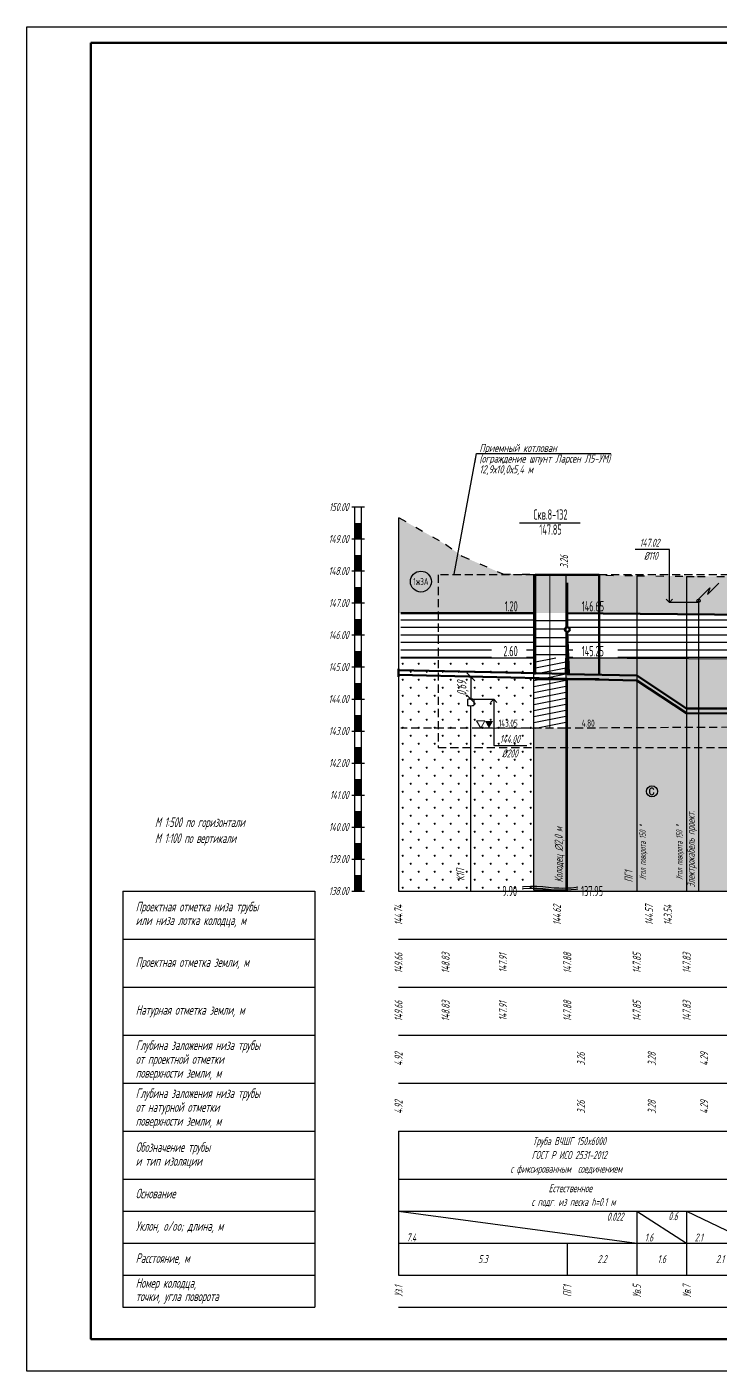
# Model space of a CAD drawing. Header units: metres. Extents: x -30 to 2050, y -904 to 400.
# Drawn here: x -30 to 186.6, y -467.1 to -47.1 of the extents above; entities that cross this region are included whole.
import ezdxf
from ezdxf import colors
from ezdxf.entities.mleader import LeaderData, LeaderLine
from ezdxf.enums import TextEntityAlignment as Align
from ezdxf.math import Vec2, Vec3

# ---------------------------------------------------------------- set-up
doc = ezdxf.new("R2010")
doc.units = ezdxf.units.M
doc.header["$LTSCALE"] = 0.2
doc.linetypes.add('ACAD_ISO03W100', pattern=[30, 12, -18])
doc.linetypes.add('штриховая', pattern=[19.05, 12.7, -6.35])
for name, color, linetype in [('Линейка', 7, 'Continuous'), ('МГТ_ИГ_Геология', 252, 'Continuous'), ('Примыкания', 7, 'Continuous'), ('Таблица', 7, 'Continuous'), ('Трубы', 7, 'Continuous'), ('Узлы', 7, 'Continuous'), ('Футляры', 7, 'Continuous'), ('Чёрная земля', 7, 'ACAD_ISO03W100')]:
    doc.layers.add(name, color=color, linetype=linetype)
doc.layers.add('МГТ_НВК_В1_выноски', color=7, linetype='Continuous', lineweight=30)
doc.layers.add('МГТ_НВК_котлованы', color=7, linetype='Continuous', lineweight=30)
doc.styles.get("Standard").update_dxf_attribs({"font": 'SPDS.shx', "width": 0.7, "oblique": 15, "height": 3})
doc.styles.add('Стиль Simplex', font='simplex.shx')
doc.dimstyles.new('ISO-25', dxfattribs={"dimtxt": 2.5, "dimasz": 2.5, "dimexe": 1.25, "dimexo": 0.625, "dimtad": 1, "dimtxsty": 'Standard', "dimcen": 2.5, "dimadec": 0, "dimazin": 0, "dimtfac": 1, "dimtmove": 0, "dimatfit": 3, "dimfxl": 1, "dimarcsym": 0})
pattern_1 = [(225, (-1230.1972, -412.5592), (3e-16, -3), [2.1213, -2.1213407]), (315, (-1231.6972, -411.0592), (3, 0), [2.1213, -2.1213407]), (45, (-1233.1972, -412.5592), (0, 3), [2.1213, -2.1213407]), (135, (-1231.6972, -414.0592), (-3, 3e-16), [2.1213, -2.1213407])]

# ---------------------------------------------------------------- blocks, each defined once
blk = doc.blocks.new('_OBLIQUE')
at = {"color": 0, "linetype": 'ByBlock', "lineweight": -2}
blk.add_line((0.5, 0.5), (-0.5, -0.5), dxfattribs=at)
blk = doc.blocks.new('*D103')
at = {"layer": 'Defpoints', "color": 0, "transparency": 16777216}
for p in [(108.64, -250.21), (108.64, -257.15), (108.64, -257.15)]:
    blk.add_point(p, dxfattribs=at)
at = {"layer": 'Примыкания', "color": 0, "lineweight": -2, "transparency": 16777216}
for p, q in [((108.64, -250.21), (108.64, -257.15)), ((109.26, -250.21), (109.89, -250.21)), ((109.26, -257.15), (109.89, -257.15))]:
    blk.add_line(p, q, dxfattribs=at)
at = {"layer": 'Примыкания', "color": 0, "lineweight": -2, "transparency": 16777216, "xscale": 2.5, "yscale": 2.5, "zscale": 2.5}
for p, rotation in [((108.64, -250.21), 90), ((108.64, -257.15), 270)]:
    blk.add_blockref('_OBLIQUE', p, dxfattribs=dict(at, rotation=rotation))
at = {"layer": 'Примыкания', "color": 0, "transparency": 16777216, "insert": (106.17, -253.75), "char_height": 3, "width": 5.8875, "attachment_point": 5, "rotation": 90}
blk.add_mtext('0,69', dxfattribs=at)
blk = doc.blocks.new('DN')
at = {"linetype": 'Continuous', "lineweight": 30, "flags": 128}
for points in [[(-0.126, -0.007), (-0.117, -0.002), (-0.073, 0.011), (-0.033, 0.011), (0.003, 0), (0.02, -0.007), (0.039, -0.019), (0.074, -0.037), (0.103, -0.043), (0.125, -0.048), (0.151, -0.043), (0.18, -0.036), (0.213, -0.019), (0.223, -0.012)], [(-0.126, -0.068), (-0.117, -0.063), (-0.073, -0.05), (-0.033, -0.05), (0.003, -0.059), (0.02, -0.067), (0.039, -0.079), (0.074, -0.098), (0.103, -0.103), (0.125, -0.108), (0.151, -0.103), (0.18, -0.095), (0.213, -0.079), (0.223, -0.072)]]:
    blk.add_lwpolyline(points, dxfattribs=at)
blk = doc.blocks.new('ЭС')
for p, q in [((2266.78, -485.26), (2270.31, -481.72)), ((2269.61, -483.84), (2273.14, -480.31)), ((2270.31, -481.72), (2269.61, -483.84))]:
    blk.add_line(p, q)
blk.add_circle((2266.78, -485.76), 0.5)
blk = doc.blocks.new('круг1_-26_3_-64_')
at = {"layer": 'МГТ_ИГ_Геология', "true_color": 0xffffff}
blk.add_hatch(color=7, dxfattribs=at).paths.add_polyline_path([(-0.327, 0, 1), (0.327, 0, 1)])
at = {"color": 7, "lineweight": 25}
blk.add_circle((0, 0), 0.327, dxfattribs=at)
at = {"color": 7, "lineweight": 20, "style": 'Стиль Simplex', "width": 0.590909}
blk.add_text('1ж3А', height=0.22, dxfattribs=at).set_placement((0, 0), align=Align.MIDDLE_CENTER)
blk = doc.blocks.new('CCE')
at = {"layer": 'МГТ_ИГ_Геология', "flags": 128}
blk.add_lwpolyline([(0.238, 0.049), (0.229, 0.075), (0.212, 0.091), (0.196, 0.103), (0.17, 0.107), (0.147, 0.103), (0.131, 0.093), (0.119, 0.084), (0.112, 0.068), (0.103, 0.049), (0.096, 0.035), (0.096, 0.014), (0.096, -0.005), (0.096, -0.023), (0.1, -0.04), (0.114, -0.063), (0.131, -0.084), (0.142, -0.091), (0.168, -0.098), (0.191, -0.096), (0.203, -0.091), (0.226, -0.07), (0.233, -0.049), (0.238, -0.04), (0.238, -0.033)], dxfattribs=at)
at = {"layer": 'МГТ_ИГ_Геология'}
blk.add_circle((0.178, 0.004), 0.173, dxfattribs=at)

msp = doc.modelspace()

# ---------------------------------------------------------------- hatches: boundary and pattern name
at = {"layer": 'МГТ_ИГ_Геология'}
h = msp.add_hatch(dxfattribs=at)
h.set_pattern_fill('GR24', color=251, scale=10, style=0, pattern_type=2)
h.set_pattern_definition(pattern_1)
h.paths.add_polyline_path([(706.4486, -221.91451), (706.4486, -224.76736), (696.4486, -224.91451), (696.4486, -221.91451)], flags=16)
h.paths.add_polyline_path([(584.94375, -234.78551), (584.94375, -224.71408), (588.11605, -224.71978), (588.11605, -234.78551)], flags=16)
h.paths.add_polyline_path([(584.94375, -234.78551), (580.03961, -234.78551), (633.11661, -235.66988), (695.89562, -236.90365), (696.4486, -236.90365), (696.4486, -224.91451), (706.4486, -224.76736), (706.4486, -236.90365), (854.23801, -243.66283), (917.66323, -246.55893), (973.32773, -249.10067), (1013.9845, -250.95713), (1071.58044, -253.58705), (1118.15631, -255.71379), (1155.62256, -257.24526), (1226.45163, -257.24526), (1226.45163, -237.87847), (1226.45163, -216.52603), (1218.70995, -215.31427), (1156.41693, -217.42874), (1154.18924, -212.4663), (1058.25027, -213.73475), (1054.25289, -220.87698), (888.12731, -221.70189), (710.55142, -221.91451), (532.66217, -221.58195), (481.55319, -223.46726), (387.63265, -221.62498), (325.97483, -219.91886), (221.49045, -219.03785), (160.53736, -218.59062), (118.69829, -218.03034), (112.32572, -215.26064), (105.95315, -212.49093), (101.84398, -209.53848), (97.50919, -206.90005), (86.09428, -200.47309), (86.09428, -230.251), (138.82812, -230.24852), (181.06078, -230.6847), (230.96196, -231.20008), (292.01074, -231.8306), (361.86888, -232.5521), (451.92275, -233.48218), (509.54463, -234.0773), (578.11605, -234.76618), (578.11605, -224.7018), (584.94375, -224.71408)])
h = msp.add_hatch(dxfattribs=at)
h.set_pattern_fill('GR24', color=251, scale=10, style=0, pattern_type=2)
h.set_pattern_definition(pattern_1)
h.paths.add_polyline_path([(111.21964, -204.12525), (116.28155, -204.12525)], flags=17)
h = msp.add_hatch(dxfattribs=at)
h.set_pattern_fill('GR07', color=251, scale=10, style=0, pattern_type=2)
h.set_pattern_definition([(0, (-370.202, 33.6155), (0, 7), [81.65, 0]), (0, (-370.202, 35.9455), (0, 7), [81.65, 0]), (0, (-370.202, 38.2855), (0, 7), [81.65, 0])])
h.paths.add_polyline_path([(128.34405, -230.24352), (86.82408, -230.24352), (86.82408, -244.24352), (128.34405, -244.24352)])
h.paths.add_polyline_path([(578.11605, -234.78551), (138.34405, -230.24352), (138.34405, -244.24352), (578.11605, -246.78551)])
edge = h.paths.add_edge_path(flags=16)
edge.add_ellipse((358.23005, -239.03725), major_axis=(0, -3.27292), ratio=0.094871117, start_angle=0, end_angle=360)
h.paths.add_polyline_path([(696.4486, -236.91451), (588.11605, -234.78551), (588.11605, -246.78551), (696.4486, -251.91451)])
h.paths.add_polyline_path([(609.46605, -240.53551), (601.76605, -240.53551), (601.76605, -239.03551), (609.46605, -239.03551)], flags=16)
edge = h.paths.add_edge_path(flags=16)
edge.add_ellipse((678.28248, -244.94177), major_axis=(-2.21584, 0), ratio=0.2, start_angle=0, end_angle=360)
edge = h.paths.add_edge_path(flags=16)
edge.add_ellipse((861.15512, -246.62979), major_axis=(0, -3.27292), ratio=0.023551238, start_angle=0, end_angle=360)
h.paths.add_polyline_path([(727.7986, -239.66451), (720.0986, -239.66451), (720.0986, -238.16451), (727.7986, -238.16451)], flags=16)
h.paths.add_polyline_path([(115.10345, -244.29352), (126.09405, -244.29352), (126.09405, -239.78953), (115.10345, -239.78953)])
h.paths.add_polyline_path([(348.05148, -240.68725), (348.05148, -237.38725)], flags=16)
h.paths.add_polyline_path([(140.59405, -244.29352), (154.64843, -244.29352), (154.64843, -239.68517), (140.59405, -239.68517)], flags=17)
h.paths.add_polyline_path([(564.76884, -246.83551), (575.86605, -246.83551), (575.86605, -242.53468), (564.76884, -242.53468)])
h.paths.add_polyline_path([(668.1039, -246.59177), (668.1039, -243.29177)], flags=16)
h.paths.add_polyline_path([(684.45043, -251.96451), (694.1986, -251.96451), (694.1986, -247.70886), (684.45043, -247.70886)])
h.paths.add_polyline_path([(850.97655, -248.27979), (850.97655, -244.97979)], flags=16)
h.paths.add_polyline_path([(708.6986, -251.96451), (721.37999, -251.96451), (721.37999, -247.17309), (708.6986, -247.17309)], flags=17)
h.paths.add_polyline_path([(1040.53306, -252.16938), (706.4486, -236.91451), (706.4486, -251.91451)])
h.paths.add_polyline_path([(388.0223, -237.47327), (401.46475, -237.47327), (401.46475, -242.76789), (388.0223, -242.76789)], flags=16)
h.paths.add_polyline_path([(412.7451, -241.0087), (412.36334, -241.0087), (417.52417, -237.15661), (417.90593, -237.15661)], flags=16)
h.paths.add_polyline_path([(736.61404, -242.95802), (750.05649, -242.95802), (750.05649, -248.25263), (736.61404, -248.25263)], flags=16)
h.paths.add_polyline_path([(747.42927, -247.30505), (747.47608, -247.30505), (752.6369, -243.45296), (752.5901, -243.45296)], flags=16)
h = msp.add_hatch(dxfattribs=at)
h.set_pattern_fill('CONSIST', color=251, scale=0.84, angle=-44.999962, style=0, pattern_type=2)
h.set_pattern_definition([(8e-06, (104.2164, -1696.7435), (-9e-06, 2.667), [])])
h.paths.add_polyline_path([(128.34405, -230.24352), (138.34405, -230.24352), (138.34405, -244.24352), (128.34405, -244.24352)])
h = msp.add_hatch(dxfattribs=at)
h.set_pattern_fill('GR28', color=251, scale=10, style=0, pattern_type=2)
h.set_pattern_definition([(90, (-342.7085, -26.145), (-2.5, 2.5), [0.11, -4.89]), (45, (-342.7085, -26.035), (-2.5, 2.5), [0.113137, -3.422397]), (0, (-342.6285, -25.955), (2.5, 2.5), [0.11, -4.89]), (315, (-342.5185, -25.955), (2.5, 2.5), [0.113137, -3.422397]), (90, (-342.4385, -26.145), (-2.5, 2.5), [0.11, -4.89]), (45, (-342.5185, -26.225), (-2.5, 2.5), [0.113137, -3.422397]), (0, (-342.6285, -26.225), (2.5, 2.5), [0.11, -4.89]), (315, (-342.7085, -26.145), (2.5, 2.5), [0.113137, -3.422397])])
h.paths.add_polyline_path([(128.34405, -244.24352), (86.09428, -244.39972), (86.09428, -317.11285), (115.46232, -317.11285), (128.34405, -317.11285)])
h = msp.add_hatch(dxfattribs=at)
h.set_pattern_fill('CONSIST', color=251, scale=0.42, style=0, pattern_type=2)
h.set_pattern_definition([(11.30993, (133.344, -1696.7435), (-4.7146345, 0.942927), [])])
h.paths.add_polyline_path([(128.34405, -244.24352), (138.34405, -244.24352), (138.34405, -266.24352), (128.34405, -266.24352)])
h = msp.add_hatch(dxfattribs=at)
h.set_pattern_fill('GR28', color=251, scale=10, style=0, pattern_type=2)
h.set_pattern_definition([(90, (-290.4587, -25.9883), (-2.5, 2.5), [0.11, -4.89]), (45, (-290.4587, -25.8783), (-2.5, 2.5), [0.113137, -3.422397]), (0, (-290.3787, -25.7983), (2.5, 2.5), [0.11, -4.89]), (315, (-290.2687, -25.7983), (2.5, 2.5), [0.113137, -3.422397]), (90, (-290.1887, -25.9883), (-2.5, 2.5), [0.11, -4.89]), (45, (-290.2687, -26.0683), (-2.5, 2.5), [0.113137, -3.422397]), (0, (-290.3787, -26.0683), (2.5, 2.5), [0.11, -4.89]), (315, (-290.4587, -25.9883), (2.5, 2.5), [0.113137, -3.422397])])
h.paths.add_polyline_path([(331.61657, -245.36068), (331.61325, -250.85385), (332.50587, -255.69784), (334.21187, -259.96946), (336.64866, -263.74552), (339.73364, -267.10283), (347.15514, -272.62714), (354.48946, -276.65), (365.01617, -281.32848), (377.37768, -285.65341), (393.21001, -289.99105), (414.94375, -294.5959), (437.96306, -298.10011), (485.98321, -303.05346), (528.3981, -306.39181), (578.11605, -309.78551), (578.11605, -317.11285), (138.82812, -317.11285), (138.34405, -244.24352), (197.00891, -244.58262), (263.39354, -244.96634)])
at = {"layer": 'МГТ_ИГ_Геология', "true_color": 0x0000ff}
msp.add_hatch(color=5, dxfattribs=at).paths.add_polyline_path([(114.37695, -266.24352), (113.07695, -263.94352), (115.67695, -263.94352)])
at = {"layer": 'МГТ_ИГ_Геология'}
msp.add_hatch(color=251, dxfattribs=at).paths.add_polyline_path([(128.34405, -316.85843), (138.34405, -316.75573), (138.34405, -266.24352), (128.34405, -266.24352)])

# ---------------------------------------------------------------- linework, layer by layer
at = {"layer": 'Линейка'}
for p, q in [((71.5, -197.11285), (75.5, -197.11285)), ((72.5, -317.11285), (72.5, -197.11285)), ((74.5, -317.11285), (74.5, -197.11285)), ((71.5, -207.11285), (75.5, -207.11285)), ((71.5, -217.11285), (75.5, -217.11285)), ((71.5, -227.11285), (75.5, -227.11285)), ((71.5, -237.11285), (75.5, -237.11285)), ((71.5, -247.11285), (75.5, -247.11285)), ((71.5, -257.11285), (75.5, -257.11285)), ((71.5, -267.11285), (75.5, -267.11285)), ((71.5, -277.11285), (75.5, -277.11285)), ((71.5, -287.11285), (75.5, -287.11285)), ((71.5, -297.11285), (75.5, -297.11285)), ((71.5, -307.11285), (75.5, -307.11285)), ((71.5, -317.11285), (75.5, -317.11285)), ((72.5, -317.11285), (74.5, -317.11285))]:
    msp.add_line(p, q, dxfattribs=at)
for points in [[(72.5, -207.11285), (72.5, -202.11285), (74.5, -207.11285), (74.5, -202.11285)], [(72.5, -217.11285), (72.5, -212.11285), (74.5, -217.11285), (74.5, -212.11285)], [(72.5, -227.11285), (72.5, -222.11285), (74.5, -227.11285), (74.5, -222.11285)], [(72.5, -237.11285), (72.5, -232.11285), (74.5, -237.11285), (74.5, -232.11285)], [(72.5, -247.11285), (72.5, -242.11285), (74.5, -247.11285), (74.5, -242.11285)], [(72.5, -257.11285), (72.5, -252.11285), (74.5, -257.11285), (74.5, -252.11285)], [(72.5, -267.11285), (72.5, -262.11285), (74.5, -267.11285), (74.5, -262.11285)], [(72.5, -277.11285), (72.5, -272.11285), (74.5, -277.11285), (74.5, -272.11285)], [(72.5, -287.11285), (72.5, -282.11285), (74.5, -287.11285), (74.5, -282.11285)], [(72.5, -297.11285), (72.5, -292.11285), (74.5, -297.11285), (74.5, -292.11285)], [(72.5, -307.11285), (72.5, -302.11285), (74.5, -307.11285), (74.5, -302.11285)], [(72.5, -317.11285), (72.5, -312.11285), (74.5, -317.11285), (74.5, -312.11285)]]:
    msp.add_solid(points, dxfattribs=at)
at = {"layer": 'МГТ_ИГ_Геология', "lineweight": 25}
msp.add_line((123.86591, -202.06899), (142.82837, -202.06899), dxfattribs=at)
at = {"layer": 'МГТ_ИГ_Геология', "linetype": 'Continuous', "lineweight": 25}
for p, q in [((128.34405, -218.24352), (138.34405, -218.24352)), ((128.34405, -316.85843), (128.34405, -218.24352)), ((138.34405, -218.24352), (138.34405, -316.85843)), ((86.82408, -244.24352), (128.34405, -244.24352)), ((93.34405, -244.24352), (128.34405, -244.24352)), ((138.34405, -244.24352), (578.11605, -246.78551)), ((138.34405, -244.24352), (173.34405, -244.24352)), ((138.34405, -316.85843), (128.34405, -316.85843))]:
    msp.add_line(p, q, dxfattribs=at)
at = {"layer": 'МГТ_ИГ_Геология', "linetype": 'Continuous', "lineweight": 0}
msp.add_line((133.34405, -218.24352), (133.34405, -266.24352), dxfattribs=at)
at = {"layer": 'МГТ_ИГ_Геология', "lineweight": 50}
for p, q in [((86.82408, -230.24352), (128.34405, -230.24352)), ((138.34405, -230.24352), (578.11605, -234.78551))]:
    msp.add_line(p, q, dxfattribs=at)
at = {"layer": 'МГТ_ИГ_Геология', "color": 5, "linetype": 'штриховая', "lineweight": 30}
for p, q in [((578.11605, -263.78551), (138.34405, -266.24352)), ((138.34405, -266.24352), (86.82408, -266.24352))]:
    msp.add_line(p, q, dxfattribs=at)
at = {"layer": 'МГТ_ИГ_Геология', "color": 5, "linetype": 'Continuous', "lineweight": 0, "true_color": 0x0000ff, "flags": 128}
msp.add_lwpolyline([(109.72695, -266.24352), (128.34405, -266.24352), (111.77695, -266.24352), (110.47695, -263.94352), (113.07695, -263.94352), (111.77695, -266.24352)], dxfattribs=at)
at = {"layer": 'МГТ_НВК_В1_выноски', "color": 34, "linetype": 'штриховая'}
for p, q in [((98.45365, -218.30566), (98.45365, -272.30566)), ((227.45365, -218.30566), (98.45365, -218.30566)), ((98.45365, -272.30566), (227.45365, -272.30566))]:
    msp.add_line(p, q, dxfattribs=at)
at = {"layer": 'Примыкания', "color": 0}
for p, q in [((170.72492, -210.4355), (159.99658, -210.4355)), ((170.72492, -226.91324), (170.72492, -210.4355)), ((179.93185, -226.91324), (170.72492, -226.91324)), ((108.63707, -257.15462), (115.82673, -257.15462)), ((115.82673, -257.15462), (115.82673, -271.62849)), ((115.82673, -271.62849), (126.18479, -271.62849))]:
    msp.add_line(p, q, dxfattribs=at)
at = {"layer": 'Примыкания'}
for p, q in [((107.61107, -257.35982), (107.61107, -259.00142)), ((109.66307, -257.35982), (109.66307, -259.00142))]:
    msp.add_line(p, q, dxfattribs=at)
at = {"layer": 'Примыкания', "color": 0, "flags": 128}
for points in [[(169.72492, -225.91324), (170.72492, -226.91324), (171.72492, -225.91324)], [(116.82673, -258.15462), (115.82673, -257.15462), (114.82673, -258.15462)]]:
    msp.add_lwpolyline(points, dxfattribs=at)
at = {"layer": 'Примыкания'}
for centre, start_param, end_param in [((108.63707, -257.35982), 3.141592654, 6.283185307), ((108.63707, -259.00142), 0, 3.141592654)]:
    msp.add_ellipse(centre, major_axis=(-1.026, 0), ratio=0.2, start_param=start_param, end_param=end_param, dxfattribs=at)
at = {"layer": 'Таблица'}
for p, q in [((0, -317.11285), (60, -317.11285)), ((0, -317.11285), (0, -397.11285)), ((0, -317.11285), (0, -447.11285)), ((60, -317.11285), (60, -332.11285)), ((86.09428, -317.11285), (1226.45163, -317.11285)), ((0, -332.11285), (60, -332.11285)), ((60, -332.11285), (60, -347.11285)), ((86.09428, -332.11285), (1226.45163, -332.11285)), ((0, -347.11285), (60, -347.11285)), ((0, -347.11285), (60, -347.11285)), ((60, -347.11285), (60, -362.11285)), ((86.09428, -347.11285), (1226.45163, -347.11285)), ((0, -362.11285), (60, -362.11285)), ((60, -362.11285), (60, -377.11285)), ((86.09428, -362.11285), (1226.45163, -362.11285)), ((0, -377.11285), (60, -377.11285)), ((60, -377.11285), (60, -392.11285)), ((86.09428, -377.11285), (1226.45163, -377.11285)), ((0, -392.11285), (60, -392.11285)), ((60, -392.11285), (60, -407.11285)), ((86.09428, -392.11285), (1226.45163, -392.11285)), ((86.09428, -392.11285), (86.09428, -407.11285)), ((0, -407.11285), (60, -407.11285)), ((0, -407.11285), (60, -407.11285)), ((60, -407.11285), (60, -417.11285)), ((86.09428, -407.11285), (86.09428, -417.11285)), ((86.09428, -407.11285), (1226.45163, -407.11285)), ((0, -417.11285), (60, -417.11285)), ((60, -417.11285), (60, -427.11285)), ((86.09428, -417.11285), (86.09428, -427.11285)), ((86.09428, -417.11285), (160.53736, -427.11285)), ((86.09428, -417.11285), (1226.45163, -417.11285)), ((160.53736, -417.11285), (160.53736, -427.11285)), ((160.53736, -417.11285), (176.11359, -427.11285)), ((176.11359, -417.11285), (176.11359, -427.11285)), ((176.11359, -417.11285), (196.94375, -427.11285)), ((0, -427.11285), (60, -427.11285)), ((60, -427.11285), (60, -437.11285)), ((86.09428, -427.11285), (86.09428, -437.11285)), ((86.09428, -427.11285), (1226.45163, -427.11285)), ((138.82812, -427.11285), (138.82812, -437.11285)), ((160.53736, -427.11285), (160.53736, -437.11285)), ((176.11359, -427.11285), (176.11359, -437.11285)), ((0, -437.11285), (60, -437.11285)), ((60, -437.11285), (60, -447.11285)), ((86.09428, -437.11285), (1226.45163, -437.11285)), ((0, -447.11285), (60, -447.11285)), ((86.09428, -447.11285), (1226.45163, -447.11285))]:
    msp.add_line(p, q, dxfattribs=at)
at = {"layer": 'Трубы', "lineweight": 50}
for p, q in [((86.09428, -250.22194), (86.09428, -247.66682)), ((86.09428, -248.11267), (138.82812, -249.27281)), ((86.09428, -249.61303), (138.82812, -250.77317)), ((138.82812, -249.31256), (160.53736, -249.79017)), ((138.82812, -250.81293), (160.53736, -251.29053)), ((160.53736, -249.79017), (176.10076, -260.07115)), ((160.53736, -251.31285), (176.11568, -261.57119)), ((176.11359, -260.07118), (191.94375, -260.10284)), ((176.11359, -261.57118), (191.94375, -261.60284))]:
    msp.add_line(p, q, dxfattribs=at)
at = {"layer": 'Узлы'}
for p, q in [((86.09428, -200.47309), (86.09428, -317.11285)), ((160.53736, -218.59062), (160.53736, -317.11285)), ((176.11359, -218.79909), (176.11359, -317.11285)), ((179.82812, -225.91285), (179.82812, -317.11285)), ((86.09428, -249.71305), (86.09428, -317.11285)), ((138.82812, -250.91295), (138.82812, -317.11285)), ((160.53736, -251.43273), (160.53736, -317.11285)), ((108.63707, -259.20662), (108.63707, -317.11285)), ((176.11359, -261.73273), (176.11359, -317.11285))]:
    msp.add_line(p, q, dxfattribs=at)
at = {"layer": 'Узлы', "lineweight": 50}
for p, q in [((138.82812, -234.67299), (138.82812, -220.80006)), ((138.82812, -249.17299), (138.82812, -236.17299)), ((128.82812, -250.55317), (128.82812, -250.91295)), ((128.82812, -250.91295), (148.82812, -250.91295)), ((148.82812, -251.03293), (148.82812, -250.91295))]:
    msp.add_line(p, q, dxfattribs=at)
at = {"layer": 'Узлы', "lineweight": 50, "flags": 128}
for points in [[(138.82812, -234.67299), (138.82812, -220.80006)], [(138.82812, -249.17299), (138.82812, -236.17299)]]:
    msp.add_lwpolyline(points, dxfattribs=at)
msp.add_lwpolyline([(138.32812, -249.17299), (139.32812, -249.17299), (138.82812, -236.17299)], close=True, dxfattribs=at)
at = {"layer": 'Узлы', "lineweight": 50}
msp.add_circle((138.82812, -235.42299), 0.75, dxfattribs=at)
at = {"layer": 'Футляры', "color": 34}
msp.add_solid([(122.15422, -218.07535), (122.17389, -218.25779), (121.85944, -218.08648)], dxfattribs=at)
at = {"layer": 'Чёрная земля'}
for p, q in [((86.09428, -200.47309), (86.28192, -200.45866)), ((86.28192, -200.45866), (100.79792, -208.78688)), ((100.79792, -208.78688), (105.95315, -212.49093)), ((105.95315, -212.49093), (118.69829, -218.03034)), ((118.69829, -218.03034), (138.82812, -218.30006)), ((138.82812, -218.30006), (160.53736, -218.59062)), ((160.53736, -218.59062), (176.11359, -218.79909)), ((176.11359, -218.79909), (179.53012, -218.84481)), ((179.53012, -218.84481), (196.94375, -218.92459))]:
    msp.add_line(p, q, dxfattribs=at)

# ---------------------------------------------------------------- block references
at = {"layer": 'МГТ_ИГ_Геология', "yscale": 10, "zscale": 10}
for name, p, xscale in [('круг1_-26_3_-64_', (93.0968, -220.42922), 10), ('CCE', (163.50891, -286.026), 10), ('DN', (130.99405, -315.72368), 50)]:
    msp.add_blockref(name, p, dxfattribs=dict(at, xscale=xscale))
at = {"layer": 'МГТ_НВК_котлованы', "color": 30, "lineweight": 50, "true_color": 0xf26722}
msp.add_blockref('ЭС', (-2086.95107, 259.34491), dxfattribs=at)

# ---------------------------------------------------------------- texts
at = {"oblique": 15.0000004, "width": 0.7}
for p in [(163.37784, -313.61285), (174.82084, -313.61285)]:
    msp.add_text('Угол поворота 150 %%D', height=2, rotation=90.0000025, dxfattribs=at).set_placement(p)
at = {"layer": 'Линейка', "oblique": 15.0000004, "width": 0.7}
for s, p in [('150.00', (70.5, -197.11285)), ('149.00', (70.5, -207.11285)), ('148.00', (70.5, -217.11285)), ('147.00', (70.5, -227.11285)), ('146.00', (70.5, -237.11285)), ('145.00', (70.5, -247.11285)), ('144.00', (70.5, -257.11285)), ('143.00', (70.5, -267.11285)), ('142.00', (70.5, -277.11285)), ('141.00', (70.5, -287.11285)), ('140.00', (70.5, -297.11285)), ('139.00', (70.5, -307.11285)), ('138.00', (70.5, -317.11285))]:
    msp.add_text(s, height=2.5, dxfattribs=at).set_placement(p, align=Align.MIDDLE_RIGHT)
at = {"layer": 'МГТ_ИГ_Геология', "lineweight": 25, "style": 'Стиль Simplex', "width": 0.5625}
msp.add_text('Скв.8-132', height=3.2, dxfattribs=at).set_placement((133.58877, -201.06899), align=Align.CENTER)
msp.add_text('147.85', height=3.2, dxfattribs=at).set_placement((133.58877, -202.56899), align=Align.TOP_CENTER)
for s, p in [('1.20', (123.34405, -229.74352)), ('2.60', (123.34405, -243.74352))]:
    msp.add_text(s, height=3.2, dxfattribs=at).set_placement(p, align=Align.RIGHT)
for s, p in [('146.65', (143.34405, -229.74352)), ('145.25', (143.34405, -243.74352))]:
    msp.add_text(s, height=3.2, dxfattribs=at).set_placement(p)
at = {"layer": 'МГТ_ИГ_Геология', "color": 5, "lineweight": 25, "true_color": 0x0000ff, "style": 'Стиль Simplex', "width": 0.590909}
msp.add_text('143.05', height=2.2, dxfattribs=at).set_placement((123.34405, -265.74352), align=Align.RIGHT)
msp.add_text('4.80', height=2.2, dxfattribs=at).set_placement((143.34405, -265.74352))
at = {"layer": 'МГТ_ИГ_Геология', "lineweight": 25, "style": 'Стиль Simplex', "width": 0.5625}
msp.add_text('9.90', height=3.2, dxfattribs=at).set_placement((123.12586, -315.51662), align=Align.TOP_RIGHT)
msp.add_text('137.95', height=3.2, dxfattribs=at).set_placement((143.12586, -315.51662), align=Align.TOP_LEFT)
at = {"layer": 'Таблица', "oblique": 15.0000004, "width": 0.7}
for s, p in [('147.02', (164.50775, -208.29446)), ('%%C110', (164.93208, -212.39161)), ('144.00', (120.88493, -269.6177)), ('%%C200', (120.88493, -274.1177)), ('ГОСТ Р ИСО 2531-2012 ', (139.9839, -399.61285)), ('с фиксированным  соединением  ', (139.57477, -403.89904)), ('5.3', (112.4612, -432.11285)), ('2.2', (149.68274, -432.11285)), ('1.6', (168.32548, -432.11285)), ('2.1', (186.52867, -432.11285))]:
    msp.add_text(s, height=2.5, dxfattribs=at).set_placement(p, align=Align.MIDDLE_CENTER)
for s, p in [('3.26', (139.08053, -216.30006)), ('Электрокабель проект.', (178.66352, -316.05425)), ('Колодец ∅2,0 м', (137.36725, -314.37288)), ('К1П', (106.68623, -313.87535)), ('ПГ1', (159.22781, -314.37288))]:
    msp.add_text(s, height=2.5, rotation=90.0000025, dxfattribs=at).set_placement(p)
at = {"layer": 'Таблица', "oblique": 15.0000004}
for s, height, width, p in [('М 1:500 по горизонтали', 3, 0.7, (10, -297.11285)), ('М 1:100 по вертикали', 3, 0.7, (10, -302.11285)), ('Проектная отметка низа трубы', 3, 0.8, (4, -323.4788)), ('или низа лотка колодца, м', 3, 0.8, (4, -327.75232)), ('Проектная отметка земли, м', 3, 0.8, (4, -340.82098)), ('Натурная отметка земли, м', 3, 0.8, (4, -355.77916)), ('Глубина заложения низа трубы', 3, 0.8, (4, -366.76633)), ('от проектной отметки', 3, 0.8, (4, -371.10984)), ('поверхности земли, м', 3, 0.8, (4, -375.45335)), ('Глубина заложения низа трубы', 3, 0.8, (4, -381.76633)), ('от натурной отметки', 3, 0.8, (4, -386.10984)), ('поверхности земли, м', 3, 0.8, (4, -390.45335)), ('Обозначение трубы', 3, 0.8, (4, -398.61375)), ('и тип изоляции', 3, 0.8, (4, -402.95726)), ('Основание', 3, 0.8, (4, -413.12746)), ('Естественное', 2.5, 0.7, (132.99275, -411.22418)), ('с подг. из песка h=0.1 м', 2.5, 0.7, (127.62403, -415.4944)), ('Уклон, o/oo; длина, м', 3, 0.8, (4, -423.28305)), ('7.4', 2.5, 0.7, (88.59428, -426.61285)), ('1.6', 2.5, 0.7, (163.03736, -426.61285)), ('2.1', 2.5, 0.7, (178.61359, -426.61285)), ('Расстояние, м', 3, 0.8, (4, -433.3094)), ('Номер колодца,', 3, 0.8, (4, -441.08066)), ('точки, угла поворота', 3, 0.8, (4, -445.24461))]:
    msp.add_text(s, height=height, dxfattribs=dict(at, width=width)).set_placement(p)
at = {"layer": 'Таблица', "oblique": 15.0000004, "width": 0.7}
for s, p in [('144.74', (86.09428, -324.61285)), ('149.66', (86.09428, -339.61285)), ('148.83', (100.79792, -339.61285)), ('147.91', (118.69829, -339.61285)), ('147.88', (138.82812, -339.61285)), ('147.88', (138.82812, -339.61285)), ('147.85', (160.53736, -339.61285)), ('147.85', (160.53736, -339.61285)), ('147.83', (176.11359, -339.61285)), ('147.83', (176.11359, -339.61285)), ('149.66', (86.09428, -354.61285)), ('148.83', (100.79792, -354.61285)), ('147.91', (118.69829, -354.61285)), ('147.88', (138.82812, -354.61285)), ('147.88', (138.82812, -354.61285)), ('147.85', (160.53736, -354.61285)), ('147.85', (160.53736, -354.61285)), ('147.83', (176.11359, -354.61285)), ('147.83', (176.11359, -354.61285)), ('4.92', (86.09428, -369.61285)), ('4.92', (86.09428, -384.61285)), ('Уз.1', (86.09428, -442.11285)), ('ПГ1', (138.82812, -442.11285)), ('Ув.5', (160.53736, -442.11285)), ('Ув.7', (176.11359, -442.11285))]:
    msp.add_text(s, height=2.5, rotation=90.0000025, dxfattribs=at).set_placement(p, align=Align.MIDDLE_CENTER)
for s, p in [('144.62', (136.82812, -324.61285)), ('144.57', (165.63479, -324.57786)), ('3.26', (144.35911, -369.61285)), ('3.28', (166.4647, -369.61285)), ('4.29', (182.83369, -369.61285)), ('3.26', (144.35911, -384.61285)), ('3.28', (166.4647, -384.61285)), ('4.29', (182.83369, -384.61285))]:
    msp.add_text(s, height=2.5, rotation=90.0000025, dxfattribs=at).set_placement(p, align=Align.CENTER)
msp.add_text('143.54', height=2.5, rotation=90.0000025, dxfattribs=at).set_placement((168.98008, -324.61285), align=Align.TOP_CENTER)
msp.add_text('Труба ВЧШГ 150x6000 ', height=2.5, dxfattribs=at).set_placement((139.9839, -396.48785), align=Align.CENTER)
for s, p in [('0.022', (156.36268, -417.61285)), ('0.6', (173.32282, -417.46024))]:
    msp.add_text(s, height=2.5, dxfattribs=at).set_placement(p, align=Align.TOP_RIGHT)

# ---------------------------------------------------------------- dimensions: what is measured, and where the dimension line sits
at = {"layer": 'Примыкания'}
dim = msp.add_linear_dim(base=(108.63707, -257.15462), p1=(108.63707, -250.20879), p2=(108.63707, -257.15462), angle=270, dimstyle='ISO-25', override={"dimlfac": 0.1, "dimblk": 'OBLIQUE', "dimtmove": 2}, dxfattribs=at)
dim.commit()
dim.dimension.update_dxf_attribs({"geometry": '*D103', "text_midpoint": (106.17334, -253.75461), "dimtype": 161})

# ---------------------------------------------------------------- next in the draw order: leaders
at = {"layer": 'Футляры', "color": 34}
ml = msp.add_multileader_mtext('Standard', dxfattribs=at)
ml.set_content('\\A1;{\\Q15;\\W0.9;Приемный котлован \\P(ограждение шпунт Ларсен Л5-УМ)\\P12,9х10,0х5,4 м}', color=34)
ml.set_leader_properties(lineweight=-1)
ml.build(insert=Vec2(0, 0))
ml.multileader.update_dxf_attribs({"text_left_attachment_type": 6, "text_right_attachment_type": 6, "dogleg_length": 0.36, "arrow_head_size": 0.18})
ctx = ml.context
ctx.base_point, ctx.char_height, ctx.arrow_head_size, ctx.landing_gap_size, ctx.plane_origin = Vec3(110.86774, -180.423), 2.5, 0.18, 0.5, Vec3(140.77548, -65.02957)
ctx.left_attachment, ctx.right_attachment = 6, 6
notes = []
notes.append((ctx, [(0, (1, 1, 0), (110.50774, -180.423), (1, 0), 0.36, [(0, [(103.40285, -218.30566)], 0, [])])]))
ctx.mtext.insert, ctx.mtext.defined_height, ctx.mtext.line_spacing_factor, ctx.mtext.flow_direction = Vec3(111.36774, -177.423), 0.59049, 0.8, 5
ctx.mtext.has_bg_fill, ctx.mtext.bg_color, ctx.mtext.bg_scale_factor, ctx.mtext.bg_transparency, ctx.mtext.use_window_bg_color = 1, -1027028792, 1.5, 0, 1
for ctx, leaders in notes:
    for number, flags, end, landing, length, lines in leaders:
        leader = LeaderData()
        leader.index, (leader.has_last_leader_line, leader.has_dogleg_vector, leader.attachment_direction) = number, flags
        leader.last_leader_point, leader.dogleg_vector, leader.dogleg_length = Vec3(end), Vec3(landing), length
        for number, points, colour, breaks in lines:
            line = LeaderLine()
            line.index, line.vertices, line.color, line.breaks = number, Vec3.list(points), colors.encode_raw_color(colour), breaks
            leader.lines.append(line)
        ctx.leaders.append(leader)

# ---------------------------------------------------------------- next in the draw order: linework, layer by layer
msp.add_lwpolyline([(1456, -467.11285), (-30, -467.11285), (-30, -47.11285), (1456, -47.11285)], close=True)
at = {"color": 7, "linetype": 'Continuous', "lineweight": 50}
msp.add_lwpolyline([(-10, -52.11285), (1451, -52.11285), (1451, -457.11285), (-10, -457.11285)], close=True, dxfattribs=at)
at = {"layer": 'Узлы', "lineweight": 50}
for p, q in [((128.82812, -218.30006), (148.82812, -218.30006)), ((128.82812, -218.30006), (128.82812, -249.05281)), ((148.82812, -218.30006), (148.82812, -249.53256))]:
    msp.add_line(p, q, dxfattribs=at)

doc.saveas('drawing.dxf')
